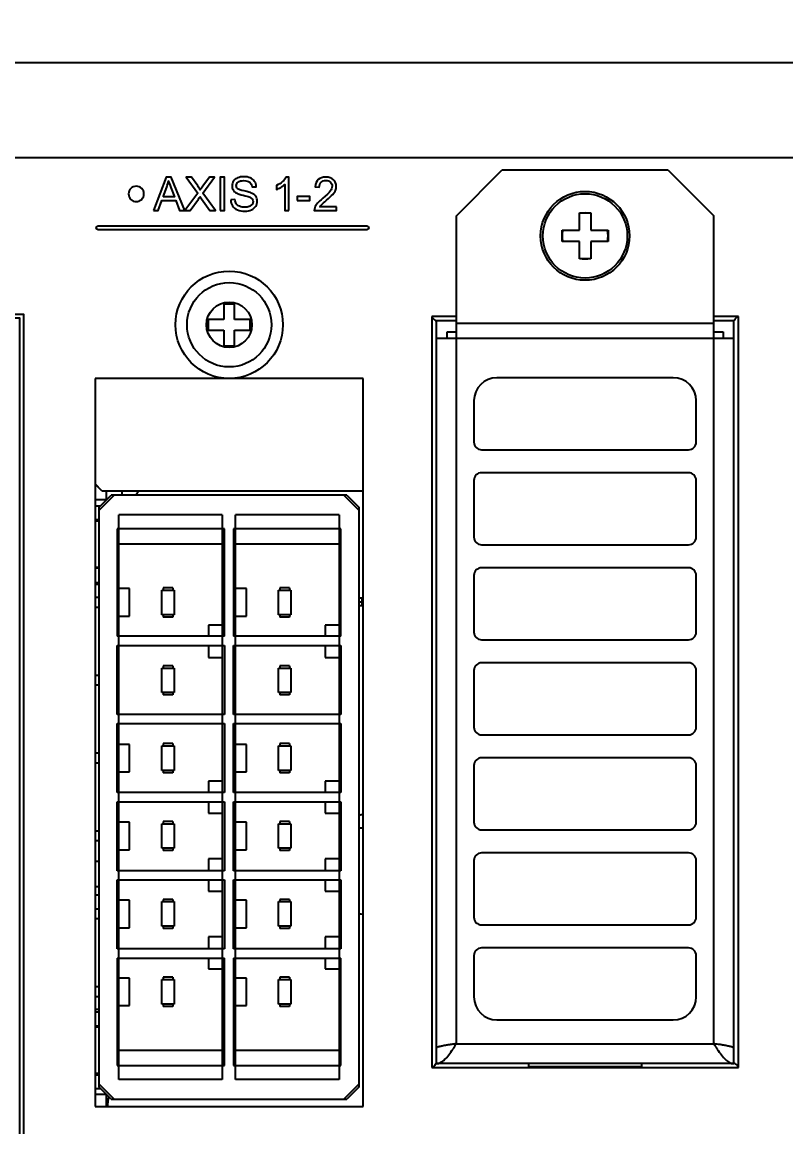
# Model space of a CAD drawing. Header units: millimetres. Extents: x 4086 to 8318, y 123 to 1549.
# Drawn here: x 6997.6 to 7047.5, y 1042.4 to 1114.5 of the extents above; entities that cross this region are included whole.
import ezdxf

# ---------------------------------------------------------------- set-up
doc = ezdxf.new("R2010")
doc.units = ezdxf.units.MM
for name, color, linetype in [('20_ALL_FEATURES', 7, 'Continuous'), ('layer 3', 7, 'Continuous'), ('尺寸', 3, 'Continuous')]:
    doc.layers.add(name, color=color, linetype=linetype)
doc.styles.get("Standard").update_dxf_attribs({"font": ''})
doc.styles.get('Standard').set_extended_font_data('SimSun')
doc.dimstyles.get("Standard").update_dxf_attribs({"dimscale": 6, "dimtxt": 5, "dimasz": 3, "dimexe": 0.18, "dimexo": 0.0625, "dimgap": 0.8, "dimtad": 1, "dimtoh": 1, "dimdec": 1, "dimzin": 0, "dimdsep": 46, "dimtxsty": 'Standard', "dimcen": 0.09, "dimclrd": 256, "dimclre": 256, "dimclrt": 256, "dimadec": 0, "dimazin": 2, "dimtfac": 1, "dimtdec": 1, "dimtofl": 0, "dimtmove": 0, "dimatfit": 3, "dimfxl": 0, "dimtolj": 1, "dimtzin": 0, "dimarcsym": 0})

# ---------------------------------------------------------------- blocks, each defined once
blk = doc.blocks.new('*D84')
at = {"layer": 'Defpoints', "color": 0}
for p in [(7263.366, 1197.953), (6933.366, 1111.814), (7263.366, 1111.314)]:
    blk.add_point(p, dxfattribs=at)
at = {"layer": '尺寸', "lineweight": -2}
for p, q in [((6933.366, 1112.189), (6933.366, 1199.033)), ((7263.366, 1111.689), (7263.366, 1199.033)), ((6951.366, 1197.953), (7245.366, 1197.953))]:
    blk.add_line(p, q, dxfattribs=at)
at = {"layer": '尺寸'}
for points in [[(6951.366, 1200.953), (6951.366, 1194.953), (6933.366, 1197.953)], [(7245.366, 1194.953), (7245.366, 1200.953), (7263.366, 1197.953)]]:
    blk.add_solid(points, dxfattribs=at)
at = {"layer": '尺寸', "insert": (7098.366, 1217.753), "char_height": 30, "attachment_point": 5}
blk.add_mtext('\\A1;330.0', dxfattribs=at)

msp = doc.modelspace()

# ---------------------------------------------------------------- linework, layer by layer
at = {"layer": '20_ALL_FEATURES', "color": 7, "linetype": 'Continuous'}
for p, q in [((6934.866, 1111.814), (7261.866, 1111.814)), ((7261.916, 1105.614), (6934.816, 1105.614)), ((7025.966, 1101.814), (7028.966, 1104.814)), ((7028.966, 1104.814), (7039.766, 1104.814)), ((7039.766, 1104.814), (7042.766, 1101.814)), ((7033.991, 1100.889), (7033.991, 1102.014)), ((7033.991, 1102.014), (7034.741, 1102.014)), ((7034.741, 1102.014), (7034.741, 1100.889)), ((7025.966, 1047.814), (7025.966, 1101.814)), ((7042.766, 1047.814), (7042.766, 1101.814)), ((7032.866, 1100.139), (7032.866, 1100.889)), ((7032.866, 1100.889), (7033.991, 1100.889)), ((7034.741, 1100.889), (7035.866, 1100.889)), ((7035.866, 1100.889), (7035.866, 1100.139)), ((7033.991, 1100.139), (7032.866, 1100.139)), ((7033.991, 1099.014), (7033.991, 1100.139)), ((7034.741, 1100.139), (7034.741, 1099.014)), ((7035.866, 1100.139), (7034.741, 1100.139)), ((7034.741, 1099.014), (7033.991, 1099.014)), ((7010.802, 1096.089), (7010.802, 1095.058)), ((7010.802, 1096.089), (7011.49, 1096.089)), ((7011.49, 1095.058), (7011.49, 1096.089)), ((7009.771, 1095.058), (7009.771, 1094.37)), ((7010.802, 1095.058), (7009.771, 1095.058)), ((7012.521, 1095.058), (7011.49, 1095.058)), ((7012.521, 1094.37), (7012.521, 1095.058)), ((7024.366, 1095.264), (7024.366, 1046.264)), ((7025.966, 1095.264), (7024.366, 1095.264)), ((7024.666, 1046.514), (7024.666, 1094.964)), ((7025.966, 1094.964), (7024.666, 1094.964)), ((7025.966, 1094.814), (7042.766, 1094.814)), ((7044.366, 1095.264), (7042.766, 1095.264)), ((7044.066, 1094.964), (7042.766, 1094.964)), ((7044.066, 1046.514), (7044.066, 1094.964)), ((7044.366, 1046.264), (7044.366, 1095.264)), ((7009.771, 1094.37), (7010.802, 1094.37)), ((7010.802, 1094.37), (7010.802, 1093.339)), ((7011.49, 1093.339), (7011.49, 1094.37)), ((7011.49, 1094.37), (7012.521, 1094.37)), ((7025.366, 1093.814), (7025.366, 1094.264)), ((7025.366, 1094.264), (7025.966, 1094.264)), ((7042.766, 1094.264), (7043.366, 1094.264)), ((7043.366, 1094.264), (7043.366, 1093.814)), ((7044.066, 1093.814), (7024.666, 1093.814)), ((7010.802, 1093.339), (7011.49, 1093.339)), ((7002.396, 1091.214), (7002.396, 1043.714)), ((7019.896, 1091.214), (7002.396, 1091.214)), ((7019.896, 1043.714), (7019.896, 1091.214)), ((7040.116, 1091.264), (7028.616, 1091.264)), ((7027.116, 1089.764), (7027.116, 1087.064)), ((7041.616, 1087.064), (7041.616, 1089.764)), ((7027.616, 1086.564), (7041.116, 1086.564)), ((7041.116, 1085.064), (7027.616, 1085.064)), ((7002.866, 1083.864), (7002.396, 1084.334)), ((7002.848, 1083.865), (7002.396, 1084.317)), ((7027.116, 1084.564), (7027.116, 1080.864)), ((7041.616, 1080.864), (7041.616, 1084.564)), ((7003.148, 1083.301), (7002.396, 1083.301)), ((7002.648, 1082.801), (7003.448, 1083.601)), ((7002.648, 1082.601), (7003.648, 1083.601)), ((7019.896, 1083.865), (7002.848, 1083.865)), ((7019.896, 1083.864), (7002.866, 1083.864)), ((7003.148, 1083.301), (7003.148, 1083.865)), ((7018.818, 1083.601), (7003.448, 1083.601)), ((7004.148, 1083.865), (7004.148, 1083.601)), ((7018.618, 1083.601), (7019.618, 1082.601)), ((7018.818, 1083.601), (7019.618, 1082.801)), ((7002.396, 1082.901), (7002.748, 1082.901)), ((7002.648, 1082.801), (7002.648, 1045.001)), ((7019.618, 1045.001), (7019.618, 1082.801)), ((7002.396, 1082.022), (7002.648, 1082.022)), ((7002.648, 1081.986), (7002.396, 1081.986)), ((7002.648, 1081.911), (7002.396, 1081.911)), ((7003.948, 1045.486), (7003.948, 1082.316)), ((7010.698, 1082.316), (7003.948, 1082.316)), ((7010.698, 1082.316), (7010.698, 1045.486)), ((7011.568, 1045.486), (7011.568, 1082.316)), ((7018.318, 1082.316), (7011.568, 1082.316)), ((7018.318, 1082.316), (7018.318, 1045.486)), ((7003.833, 1081.401), (7003.833, 1074.401)), ((7010.833, 1081.401), (7003.833, 1081.401)), ((7010.833, 1074.401), (7010.833, 1081.401)), ((7011.433, 1081.401), (7011.433, 1074.401)), ((7018.433, 1081.401), (7011.433, 1081.401)), ((7018.433, 1074.401), (7018.433, 1081.401)), ((7010.698, 1080.401), (7003.948, 1080.401)), ((7018.318, 1080.401), (7011.568, 1080.401)), ((7027.616, 1080.364), (7041.116, 1080.364)), ((7002.396, 1078.911), (7002.648, 1078.911)), ((7002.396, 1078.896), (7002.648, 1078.896)), ((7002.648, 1078.836), (7002.396, 1078.836)), ((7027.116, 1078.364), (7027.116, 1074.664)), ((7041.116, 1078.864), (7027.616, 1078.864)), ((7041.616, 1074.664), (7041.616, 1078.364)), ((7002.396, 1077.901), (7002.648, 1077.901)), ((7002.648, 1077.761), (7002.396, 1077.761)), ((7004.648, 1077.501), (7003.948, 1077.501)), ((7004.648, 1075.701), (7004.648, 1077.501)), ((7006.828, 1077.551), (7006.828, 1077.401)), ((7007.468, 1077.551), (7006.828, 1077.551)), ((7007.468, 1077.551), (7007.468, 1077.401)), ((7012.268, 1077.501), (7011.568, 1077.501)), ((7012.268, 1075.701), (7012.268, 1077.501)), ((7014.448, 1077.551), (7014.448, 1077.401)), ((7015.088, 1077.551), (7014.448, 1077.551)), ((7015.088, 1077.551), (7015.088, 1077.401)), ((7002.648, 1076.921), (7002.396, 1076.921)), ((7006.748, 1075.801), (7006.748, 1077.401)), ((7006.748, 1077.401), (7007.548, 1077.401)), ((7007.548, 1077.401), (7007.548, 1075.801)), ((7014.368, 1075.801), (7014.368, 1077.401)), ((7014.368, 1077.401), (7015.168, 1077.401)), ((7015.168, 1077.401), (7015.168, 1075.801)), ((7019.618, 1076.901), (7019.818, 1076.901)), ((7019.818, 1076.401), (7019.818, 1076.901)), ((7002.648, 1076.281), (7002.396, 1076.281)), ((7019.618, 1076.651), (7019.818, 1076.651)), ((7019.618, 1076.401), (7019.818, 1076.401)), ((7003.948, 1075.701), (7004.648, 1075.701)), ((7007.548, 1075.801), (7006.748, 1075.801)), ((7006.828, 1075.801), (7006.828, 1075.651)), ((7007.468, 1075.651), (7006.828, 1075.651)), ((7007.468, 1075.801), (7007.468, 1075.651)), ((7011.568, 1075.701), (7012.268, 1075.701)), ((7015.168, 1075.801), (7014.368, 1075.801)), ((7014.448, 1075.801), (7014.448, 1075.651)), ((7015.088, 1075.651), (7014.448, 1075.651)), ((7015.088, 1075.801), (7015.088, 1075.651)), ((7009.798, 1075.111), (7009.798, 1074.401)), ((7010.698, 1075.111), (7009.798, 1075.111)), ((7017.418, 1075.111), (7017.418, 1074.401)), ((7018.318, 1075.111), (7017.418, 1075.111)), ((7010.833, 1074.401), (7003.833, 1074.401)), ((7018.433, 1074.401), (7011.433, 1074.401)), ((7027.616, 1074.164), (7041.116, 1074.164)), ((7003.833, 1069.301), (7003.833, 1073.801)), ((7003.833, 1073.801), (7010.833, 1073.801)), ((7003.948, 1073.791), (7009.798, 1073.791)), ((7009.798, 1073.801), (7009.798, 1073.011)), ((7010.833, 1073.801), (7010.833, 1069.301)), ((7011.433, 1069.301), (7011.433, 1073.801)), ((7011.433, 1073.801), (7018.433, 1073.801)), ((7011.568, 1073.791), (7017.418, 1073.791)), ((7017.418, 1073.801), (7017.418, 1073.011)), ((7018.433, 1073.801), (7018.433, 1069.301)), ((7006.828, 1072.471), (7006.828, 1072.321)), ((7007.468, 1072.471), (7006.828, 1072.471)), ((7007.468, 1072.471), (7007.468, 1072.321)), ((7009.798, 1073.011), (7010.698, 1073.011)), ((7014.448, 1072.471), (7014.448, 1072.321)), ((7015.088, 1072.471), (7014.448, 1072.471)), ((7015.088, 1072.471), (7015.088, 1072.321)), ((7017.418, 1073.011), (7018.318, 1073.011)), ((7041.116, 1072.664), (7027.616, 1072.664)), ((7002.648, 1071.841), (7002.396, 1071.841)), ((7006.748, 1070.721), (7006.748, 1072.321)), ((7006.748, 1072.321), (7007.548, 1072.321)), ((7007.548, 1072.321), (7007.548, 1070.721)), ((7014.368, 1070.721), (7014.368, 1072.321)), ((7014.368, 1072.321), (7015.168, 1072.321)), ((7015.168, 1072.321), (7015.168, 1070.721)), ((7027.116, 1072.164), (7027.116, 1068.464)), ((7041.616, 1068.464), (7041.616, 1072.164)), ((7002.648, 1071.201), (7002.396, 1071.201)), ((7007.548, 1070.721), (7006.748, 1070.721)), ((7006.828, 1070.721), (7006.828, 1070.571)), ((7007.468, 1070.571), (7006.828, 1070.571)), ((7007.468, 1070.721), (7007.468, 1070.571)), ((7015.168, 1070.721), (7014.368, 1070.721)), ((7014.448, 1070.721), (7014.448, 1070.571)), ((7015.088, 1070.571), (7014.448, 1070.571)), ((7015.088, 1070.721), (7015.088, 1070.571)), ((7010.833, 1069.301), (7003.833, 1069.301)), ((7018.433, 1069.301), (7011.433, 1069.301)), ((7003.833, 1064.201), (7003.833, 1068.701)), ((7003.833, 1068.701), (7010.833, 1068.701)), ((7010.833, 1068.701), (7010.833, 1064.201)), ((7011.433, 1064.201), (7011.433, 1068.701)), ((7011.433, 1068.701), (7018.433, 1068.701)), ((7018.433, 1068.701), (7018.433, 1064.201)), ((7027.616, 1067.964), (7041.116, 1067.964)), ((7002.648, 1066.761), (7002.396, 1066.761)), ((7004.648, 1067.341), (7003.948, 1067.341)), ((7004.648, 1065.541), (7004.648, 1067.341)), ((7006.748, 1065.641), (7006.748, 1067.241)), ((7006.748, 1067.241), (7007.548, 1067.241)), ((7006.828, 1067.391), (7006.828, 1067.241)), ((7007.468, 1067.391), (7006.828, 1067.391)), ((7007.468, 1067.391), (7007.468, 1067.241)), ((7007.548, 1067.241), (7007.548, 1065.641)), ((7012.268, 1067.341), (7011.568, 1067.341)), ((7012.268, 1065.541), (7012.268, 1067.341)), ((7014.368, 1065.641), (7014.368, 1067.241)), ((7014.368, 1067.241), (7015.168, 1067.241)), ((7014.448, 1067.391), (7014.448, 1067.241)), ((7015.088, 1067.391), (7014.448, 1067.391)), ((7015.088, 1067.391), (7015.088, 1067.241)), ((7015.168, 1067.241), (7015.168, 1065.641)), ((7002.648, 1066.121), (7002.396, 1066.121)), ((7027.116, 1065.964), (7027.116, 1062.264)), ((7041.116, 1066.464), (7027.616, 1066.464)), ((7041.616, 1062.264), (7041.616, 1065.964)), ((7003.948, 1065.541), (7004.648, 1065.541)), ((7007.548, 1065.641), (7006.748, 1065.641)), ((7006.828, 1065.641), (7006.828, 1065.491)), ((7007.468, 1065.491), (7006.828, 1065.491)), ((7007.468, 1065.641), (7007.468, 1065.491)), ((7011.568, 1065.541), (7012.268, 1065.541)), ((7015.168, 1065.641), (7014.368, 1065.641)), ((7014.448, 1065.641), (7014.448, 1065.491)), ((7015.088, 1065.491), (7014.448, 1065.491)), ((7015.088, 1065.641), (7015.088, 1065.491)), ((7009.798, 1064.951), (7009.798, 1064.201)), ((7010.698, 1064.951), (7009.798, 1064.951)), ((7017.418, 1064.951), (7017.418, 1064.201)), ((7018.318, 1064.951), (7017.418, 1064.951)), ((7010.833, 1064.201), (7003.833, 1064.201)), ((7018.433, 1064.201), (7011.433, 1064.201)), ((7003.833, 1059.101), (7003.833, 1063.601)), ((7003.833, 1063.601), (7010.833, 1063.601)), ((7009.798, 1063.601), (7009.798, 1062.851)), ((7010.833, 1063.601), (7010.833, 1059.101)), ((7011.433, 1059.101), (7011.433, 1063.601)), ((7011.433, 1063.601), (7018.433, 1063.601)), ((7017.418, 1063.601), (7017.418, 1062.851)), ((7018.433, 1063.601), (7018.433, 1059.101)), ((7009.798, 1062.851), (7010.698, 1062.851)), ((7017.418, 1062.851), (7018.318, 1062.851)), ((7002.648, 1061.681), (7002.396, 1061.681)), ((7004.648, 1062.261), (7003.948, 1062.261)), ((7004.648, 1060.461), (7004.648, 1062.261)), ((7006.748, 1060.561), (7006.748, 1062.161)), ((7006.748, 1062.161), (7007.548, 1062.161)), ((7006.828, 1062.311), (7006.828, 1062.161)), ((7007.468, 1062.311), (7006.828, 1062.311)), ((7007.468, 1062.311), (7007.468, 1062.161)), ((7007.548, 1062.161), (7007.548, 1060.561)), ((7012.268, 1062.261), (7011.568, 1062.261)), ((7012.268, 1060.461), (7012.268, 1062.261)), ((7014.368, 1060.561), (7014.368, 1062.161)), ((7014.368, 1062.161), (7015.168, 1062.161)), ((7014.448, 1062.311), (7014.448, 1062.161)), ((7015.088, 1062.311), (7014.448, 1062.311)), ((7015.088, 1062.311), (7015.088, 1062.161)), ((7015.168, 1062.161), (7015.168, 1060.561)), ((7019.618, 1061.906), (7019.896, 1061.906)), ((7027.616, 1061.764), (7041.116, 1061.764)), ((7002.648, 1061.041), (7002.396, 1061.041)), ((7003.948, 1060.461), (7004.648, 1060.461)), ((7007.548, 1060.561), (7006.748, 1060.561)), ((7006.828, 1060.561), (7006.828, 1060.411)), ((7007.468, 1060.411), (7006.828, 1060.411)), ((7007.468, 1060.561), (7007.468, 1060.411)), ((7011.568, 1060.461), (7012.268, 1060.461)), ((7015.168, 1060.561), (7014.368, 1060.561)), ((7014.448, 1060.561), (7014.448, 1060.411)), ((7015.088, 1060.411), (7014.448, 1060.411)), ((7015.088, 1060.561), (7015.088, 1060.411)), ((7041.116, 1060.264), (7027.616, 1060.264)), ((7002.396, 1059.725), (7002.648, 1059.725)), ((7009.798, 1059.871), (7009.798, 1059.101)), ((7010.698, 1059.871), (7009.798, 1059.871)), ((7017.418, 1059.871), (7017.418, 1059.101)), ((7018.318, 1059.871), (7017.418, 1059.871)), ((7027.116, 1059.764), (7027.116, 1056.064)), ((7041.616, 1056.064), (7041.616, 1059.764)), ((7010.833, 1059.101), (7003.833, 1059.101)), ((7018.433, 1059.101), (7011.433, 1059.101)), ((7002.396, 1058.074), (7002.648, 1058.074)), ((7003.833, 1054.001), (7003.833, 1058.501)), ((7003.833, 1058.501), (7010.833, 1058.501)), ((7009.798, 1058.501), (7009.798, 1057.771)), ((7010.833, 1058.501), (7010.833, 1054.001)), ((7011.433, 1054.001), (7011.433, 1058.501)), ((7011.433, 1058.501), (7018.433, 1058.501)), ((7017.418, 1058.501), (7017.418, 1057.771)), ((7018.433, 1058.501), (7018.433, 1054.001)), ((7002.648, 1057.501), (7002.396, 1057.501)), ((7009.798, 1057.771), (7010.698, 1057.771)), ((7017.418, 1057.771), (7018.318, 1057.771)), ((7002.648, 1056.601), (7002.396, 1056.601)), ((7004.648, 1057.181), (7003.948, 1057.181)), ((7004.648, 1055.381), (7004.648, 1057.181)), ((7006.748, 1055.481), (7006.748, 1057.081)), ((7006.748, 1057.081), (7007.548, 1057.081)), ((7006.828, 1057.231), (7006.828, 1057.081)), ((7007.468, 1057.231), (7006.828, 1057.231)), ((7007.468, 1057.231), (7007.468, 1057.081)), ((7007.548, 1057.081), (7007.548, 1055.481)), ((7012.268, 1057.181), (7011.568, 1057.181)), ((7012.268, 1055.381), (7012.268, 1057.181)), ((7014.368, 1055.481), (7014.368, 1057.081)), ((7014.368, 1057.081), (7015.168, 1057.081)), ((7014.448, 1057.231), (7014.448, 1057.081)), ((7015.088, 1057.231), (7014.448, 1057.231)), ((7015.088, 1057.231), (7015.088, 1057.081)), ((7015.168, 1057.081), (7015.168, 1055.481)), ((7002.648, 1055.961), (7002.396, 1055.961)), ((7003.948, 1055.381), (7004.648, 1055.381)), ((7007.548, 1055.481), (7006.748, 1055.481)), ((7006.828, 1055.481), (7006.828, 1055.331)), ((7007.468, 1055.331), (7006.828, 1055.331)), ((7007.468, 1055.481), (7007.468, 1055.331)), ((7011.568, 1055.381), (7012.268, 1055.381)), ((7015.168, 1055.481), (7014.368, 1055.481)), ((7014.448, 1055.481), (7014.448, 1055.331)), ((7015.088, 1055.331), (7014.448, 1055.331)), ((7015.088, 1055.481), (7015.088, 1055.331)), ((7027.616, 1055.564), (7041.116, 1055.564)), ((7009.798, 1054.791), (7009.798, 1054.001)), ((7010.698, 1054.791), (7009.798, 1054.791)), ((7017.418, 1054.791), (7017.418, 1054.001)), ((7018.318, 1054.791), (7017.418, 1054.791)), ((7010.833, 1054.001), (7003.833, 1054.001)), ((7009.798, 1054.011), (7003.948, 1054.011)), ((7018.433, 1054.001), (7011.433, 1054.001)), ((7017.418, 1054.011), (7011.568, 1054.011)), ((7041.116, 1054.064), (7027.616, 1054.064)), ((7003.833, 1053.401), (7003.833, 1046.401)), ((7003.833, 1053.401), (7010.833, 1053.401)), ((7009.798, 1053.401), (7009.798, 1052.691)), ((7010.833, 1046.401), (7010.833, 1053.401)), ((7011.433, 1053.401), (7011.433, 1046.401)), ((7011.433, 1053.401), (7018.433, 1053.401)), ((7017.418, 1053.401), (7017.418, 1052.691)), ((7018.433, 1046.401), (7018.433, 1053.401)), ((7027.116, 1053.564), (7027.116, 1050.864)), ((7041.616, 1050.864), (7041.616, 1053.564)), ((7009.798, 1052.691), (7010.698, 1052.691)), ((7017.418, 1052.691), (7018.318, 1052.691)), ((7004.648, 1052.101), (7003.948, 1052.101)), ((7004.648, 1050.301), (7004.648, 1052.101)), ((7006.748, 1050.401), (7006.748, 1052.001)), ((7006.748, 1052.001), (7007.548, 1052.001)), ((7006.828, 1052.151), (7006.828, 1052.001)), ((7007.468, 1052.151), (7006.828, 1052.151)), ((7007.468, 1052.151), (7007.468, 1052.001)), ((7007.548, 1052.001), (7007.548, 1050.401)), ((7012.268, 1052.101), (7011.568, 1052.101)), ((7012.268, 1050.301), (7012.268, 1052.101)), ((7014.368, 1050.401), (7014.368, 1052.001)), ((7014.368, 1052.001), (7015.168, 1052.001)), ((7014.448, 1052.151), (7014.448, 1052.001)), ((7015.088, 1052.151), (7014.448, 1052.151)), ((7015.088, 1052.151), (7015.088, 1052.001)), ((7015.168, 1052.001), (7015.168, 1050.401)), ((7002.648, 1051.521), (7002.396, 1051.521)), ((7002.648, 1050.881), (7002.396, 1050.881)), ((7003.948, 1050.301), (7004.648, 1050.301)), ((7007.548, 1050.401), (7006.748, 1050.401)), ((7006.828, 1050.401), (7006.828, 1050.251)), ((7007.468, 1050.251), (7006.828, 1050.251)), ((7007.468, 1050.401), (7007.468, 1050.251)), ((7011.568, 1050.301), (7012.268, 1050.301)), ((7015.168, 1050.401), (7014.368, 1050.401)), ((7014.448, 1050.401), (7014.448, 1050.251)), ((7015.088, 1050.251), (7014.448, 1050.251)), ((7015.088, 1050.401), (7015.088, 1050.251)), ((7002.648, 1050.041), (7002.396, 1050.041)), ((7002.396, 1049.901), (7002.648, 1049.901)), ((7002.648, 1048.966), (7002.396, 1048.966)), ((7002.396, 1048.905), (7002.648, 1048.905)), ((7002.648, 1048.891), (7002.396, 1048.891)), ((7028.616, 1049.364), (7040.116, 1049.364)), ((7003.948, 1047.401), (7010.698, 1047.401)), ((7011.568, 1047.401), (7018.318, 1047.401)), ((7025.74, 1047.462), (7025.749, 1047.477)), ((7025.966, 1047.814), (7042.766, 1047.814)), ((7042.983, 1047.477), (7042.993, 1047.462)), ((7024.666, 1046.564), (7024.648, 1046.521)), ((7044.066, 1046.514), (7024.666, 1046.514)), ((7030.666, 1046.514), (7030.666, 1046.314)), ((7038.066, 1046.314), (7038.066, 1046.514)), ((7044.066, 1046.564), (7044.084, 1046.556)), ((7044.089, 1046.549), (7044.066, 1046.564)), ((7002.396, 1045.891), (7002.648, 1045.891)), ((7002.648, 1045.816), (7002.396, 1045.816)), ((7002.396, 1045.779), (7002.648, 1045.779)), ((7003.833, 1046.401), (7010.833, 1046.401)), ((7011.433, 1046.401), (7018.433, 1046.401)), ((7024.366, 1046.264), (7044.366, 1046.264)), ((7038.066, 1046.314), (7030.666, 1046.314)), ((7003.648, 1044.201), (7002.648, 1045.201)), ((7010.698, 1045.486), (7003.948, 1045.486)), ((7018.318, 1045.486), (7011.568, 1045.486)), ((7019.618, 1045.201), (7018.618, 1044.201)), ((7002.396, 1044.901), (7002.748, 1044.901)), ((7003.148, 1044.501), (7002.396, 1044.501)), ((7003.448, 1044.201), (7002.648, 1045.001)), ((7003.148, 1043.714), (7003.148, 1044.501)), ((7019.618, 1045.001), (7018.818, 1044.201)), ((7002.396, 1043.714), (7019.896, 1043.714)), ((7003.448, 1044.201), (7018.818, 1044.201))]:
    msp.add_line(p, q, dxfattribs=at)
for centre, radius in [((7034.366, 1100.514), 2.9), ((7034.366, 1100.514), 2.75), ((7011.146, 1094.714), 3.5), ((7011.146, 1094.714), 2.75), ((7011.146, 1094.714), 1.484)]:
    msp.add_circle(centre, radius, dxfattribs=at)
for centre, radius, start, end in [((7034.366, 1100.514), 1.5, 75.8242, 104.19011), ((7034.366, 1100.514), 1.5, 165.66059, 194.34841), ((7034.366, 1100.514), 1.5, 345.66059, 14.34841), ((7034.366, 1100.514), 1.5, 255.8242, 284.19011), ((7028.616, 1089.764), 1.5, 90, 180), ((7040.116, 1089.764), 1.5, 0, 90), ((7027.616, 1087.064), 0.5, 180, 270), ((7041.116, 1087.064), 0.5, 270, 0), ((7027.616, 1084.564), 0.5, 90, 180), ((7041.116, 1084.564), 0.5, 0, 90), ((7017.148, 1076.511), 14, 148.23075, 149.49837), ((7027.616, 1080.864), 0.5, 180, 270), ((7041.116, 1080.864), 0.5, 270, 0), ((7027.616, 1078.364), 0.5, 90, 180), ((7041.116, 1078.364), 0.5, 0, 90), ((7027.616, 1074.664), 0.5, 180, 270), ((7041.116, 1074.664), 0.5, 270, 0), ((7027.616, 1072.164), 0.5, 90, 180), ((7041.116, 1072.164), 0.5, 0, 90), ((7027.616, 1068.464), 0.5, 180, 270), ((7041.116, 1068.464), 0.5, 270, 0), ((7027.616, 1065.964), 0.5, 90, 180), ((7041.116, 1065.964), 0.5, 0, 90), ((7017.148, 1076.511), 14, 280.1815, 281.34521), ((7027.616, 1062.264), 0.5, 180, 270), ((7041.116, 1062.264), 0.5, 270, 0), ((7027.616, 1059.764), 0.5, 90, 180), ((7041.116, 1059.764), 0.5, 0, 90), ((7017.148, 1042.501), 14, 78.65491, 79.81842), ((7027.616, 1056.064), 0.5, 180, 270), ((7041.116, 1056.064), 0.5, 270, 0), ((7027.616, 1053.564), 0.5, 90, 180), ((7041.116, 1053.564), 0.5, 0, 90), ((7028.616, 1050.864), 1.5, 180, 270), ((7040.116, 1050.864), 1.5, 270, 0), ((7027.481, 1034.95), 12.946, 99.38487, 99.62507), ((7035.37, 983.348), 65.148, 98.29929, 98.56689), ((7014.943, 1054.599), 12.942, 326.61367, 326.80197), ((7033.362, 983.348), 65.148, 81.43311, 81.70071), ((7053.789, 1054.599), 12.942, 213.19803, 213.38633), ((7041.252, 1034.95), 12.946, 80.37494, 80.61513), ((7013.692, 1053.542), 13.005, 327.36258, 327.54915), ((7017.148, 1042.501), 14, 172.40936, 175.02394)]:
    msp.add_arc(centre, radius, start, end, dxfattribs=at)
for points, knots in [([(7024.366, 1095.264), (7024.366, 1095.206), (7024.44, 1095.118), (7024.554, 1095.036), (7024.628, 1094.988), (7024.666, 1094.964)], [0, 0, 0, 0, 0.400699, 0.683915, 1, 1, 1, 1]), ([(7044.366, 1095.264), (7044.308, 1095.264), (7044.22, 1095.19), (7044.138, 1095.076), (7044.091, 1095.002), (7044.066, 1094.964)], [0, 0, 0, 0, 0.400699, 0.683915, 1, 1, 1, 1]), ([(7025.316, 1047.714), (7025.226, 1047.699), (7025.066, 1047.669), (7024.883, 1047.628), (7024.77, 1047.592), (7024.71, 1047.566), (7024.666, 1047.536), (7024.666, 1047.514)], [0, 0, 0, 0, 0.395404, 0.70232, 0.816735, 0.903548, 1, 1, 1, 1]), ([(7024.666, 1046.514), (7024.758, 1046.514), (7024.962, 1046.573), (7025.229, 1046.787), (7025.489, 1047.094), (7025.654, 1047.333), (7025.74, 1047.462)], [0, 0, 0, 0, 0.186972, 0.41151, 0.685521, 1, 1, 1, 1]), ([(7025.665, 1047.769), (7025.64, 1047.765), (7025.541, 1047.75), (7025.443, 1047.735), (7025.37, 1047.723)], [0, 0, 0, 0, 0.257949, 1, 1, 1, 1]), ([(7042.993, 1047.462), (7043.078, 1047.333), (7043.243, 1047.094), (7043.503, 1046.787), (7043.77, 1046.573), (7043.974, 1046.514), (7044.066, 1046.514)], [0, 0, 0, 0, 0.314479, 0.58849, 0.813028, 1, 1, 1, 1]), ([(7043.363, 1047.723), (7043.339, 1047.727), (7043.24, 1047.743), (7043.142, 1047.758), (7043.067, 1047.769)], [0, 0, 0, 0, 0.241208, 1, 1, 1, 1]), ([(7044.066, 1047.514), (7044.066, 1047.536), (7044.022, 1047.566), (7043.963, 1047.592), (7043.849, 1047.628), (7043.666, 1047.669), (7043.506, 1047.699), (7043.416, 1047.714)], [0, 0, 0, 0, 0.096452, 0.183265, 0.29768, 0.604596, 1, 1, 1, 1]), ([(7024.366, 1046.264), (7024.419, 1046.264), (7024.5, 1046.326), (7024.578, 1046.427), (7024.621, 1046.493), (7024.643, 1046.528)], [0, 0, 0, 0, 0.402421, 0.682417, 1, 1, 1, 1]), ([(7044.366, 1046.264), (7044.366, 1046.318), (7044.3, 1046.402), (7044.194, 1046.481), (7044.126, 1046.526), (7044.089, 1046.549)], [0, 0, 0, 0, 0.401635, 0.682748, 1, 1, 1, 1])]:
    msp.add_open_spline(points, degree=3, knots=knots, dxfattribs=at)
for points in [[(7025.773, 1047.513), (7025.838, 1047.613), (7025.902, 1047.713), (7025.966, 1047.814)], [(7042.766, 1047.814), (7042.83, 1047.713), (7042.894, 1047.613), (7042.959, 1047.513)]]:
    msp.add_open_spline(points, degree=3, dxfattribs=at)
at = {"layer": 'layer 3'}
for points, knots in [([(7006.203, 1102.161), (7006.203, 1102.161), (7007.038, 1104.338), (7007.038, 1104.338), (7007.038, 1104.338), (7007.038, 1104.338), (7007.355, 1104.338), (7007.355, 1104.338), (7007.355, 1104.338), (7007.355, 1104.338), (7008.241, 1102.161), (7008.241, 1102.161), (7008.241, 1102.161), (7008.241, 1102.161), (7007.913, 1102.161), (7007.913, 1102.161), (7007.913, 1102.161), (7007.913, 1102.161), (7007.661, 1102.821), (7007.661, 1102.821), (7007.661, 1102.821), (7007.661, 1102.821), (7006.744, 1102.821), (7006.744, 1102.821), (7006.744, 1102.821), (7006.744, 1102.821), (7006.508, 1102.161), (7006.508, 1102.161), (7006.508, 1102.161), (7006.508, 1102.161), (7006.203, 1102.161), (7006.203, 1102.161)], [0, 0, 0, 0, 0.111111, 0.111111, 0.111111, 0.111111, 0.222222, 0.222222, 0.222222, 0.222222, 0.333333, 0.333333, 0.333333, 0.333333, 0.444444, 0.444444, 0.444444, 0.444444, 0.555556, 0.555556, 0.555556, 0.555556, 0.666667, 0.666667, 0.666667, 0.666667, 0.777778, 0.777778, 0.777778, 0.777778, 1, 1, 1, 1]), ([(7008.249, 1102.161), (7008.249, 1102.161), (7009.09, 1103.291), (7009.09, 1103.291), (7009.09, 1103.291), (7009.09, 1103.291), (7008.349, 1104.338), (7008.349, 1104.338), (7008.349, 1104.338), (7008.349, 1104.338), (7008.692, 1104.338), (7008.692, 1104.338), (7008.692, 1104.338), (7008.692, 1104.338), (7009.089, 1103.781), (7009.089, 1103.781), (7009.089, 1103.781), (7009.171, 1103.666), (7009.229, 1103.578), (7009.262, 1103.516), (7009.262, 1103.516), (7009.311, 1103.592), (7009.368, 1103.673), (7009.435, 1103.759), (7009.435, 1103.759), (7009.435, 1103.759), (7009.87, 1104.338), (7009.87, 1104.338), (7009.87, 1104.338), (7009.87, 1104.338), (7010.185, 1104.338), (7010.185, 1104.338), (7010.185, 1104.338), (7010.185, 1104.338), (7009.429, 1103.303), (7009.429, 1103.303), (7009.429, 1103.303), (7009.429, 1103.303), (7010.243, 1102.161), (7010.243, 1102.161), (7010.243, 1102.161), (7010.243, 1102.161), (7009.889, 1102.161), (7009.889, 1102.161), (7009.889, 1102.161), (7009.889, 1102.161), (7009.34, 1102.938), (7009.34, 1102.938), (7009.34, 1102.938), (7009.309, 1102.982), (7009.279, 1103.026), (7009.251, 1103.069), (7009.251, 1103.069), (7009.202, 1102.996), (7009.168, 1102.945), (7009.146, 1102.916), (7009.146, 1102.916), (7009.146, 1102.916), (7008.595, 1102.161), (7008.595, 1102.161), (7008.595, 1102.161), (7008.595, 1102.161), (7008.249, 1102.161), (7008.249, 1102.161)], [0, 0, 0, 0, 0.058824, 0.058824, 0.058824, 0.058824, 0.117647, 0.117647, 0.117647, 0.117647, 0.176471, 0.176471, 0.176471, 0.176471, 0.235294, 0.235294, 0.235294, 0.235294, 0.294118, 0.294118, 0.294118, 0.294118, 0.352941, 0.352941, 0.352941, 0.352941, 0.411765, 0.411765, 0.411765, 0.411765, 0.470588, 0.470588, 0.470588, 0.470588, 0.529412, 0.529412, 0.529412, 0.529412, 0.588235, 0.588235, 0.588235, 0.588235, 0.647059, 0.647059, 0.647059, 0.647059, 0.705882, 0.705882, 0.705882, 0.705882, 0.764706, 0.764706, 0.764706, 0.764706, 0.823529, 0.823529, 0.823529, 0.823529, 0.882353, 0.882353, 0.882353, 0.882353, 1, 1, 1, 1]), ([(7010.546, 1102.161), (7010.546, 1102.161), (7010.546, 1104.338), (7010.546, 1104.338), (7010.546, 1104.338), (7010.546, 1104.338), (7010.835, 1104.338), (7010.835, 1104.338), (7010.835, 1104.338), (7010.835, 1104.338), (7010.835, 1102.161), (7010.835, 1102.161), (7010.835, 1102.161), (7010.835, 1102.161), (7010.546, 1102.161), (7010.546, 1102.161)], [0, 0, 0, 0, 0.2, 0.2, 0.2, 0.2, 0.4, 0.4, 0.4, 0.4, 0.6, 0.6, 0.6, 0.6, 1, 1, 1, 1]), ([(7011.248, 1102.86), (7011.248, 1102.86), (7011.519, 1102.885), (7011.519, 1102.885), (7011.519, 1102.885), (7011.531, 1102.775), (7011.561, 1102.686), (7011.608, 1102.615), (7011.608, 1102.615), (7011.655, 1102.545), (7011.728, 1102.489), (7011.827, 1102.445), (7011.827, 1102.445), (7011.926, 1102.402), (7012.038, 1102.38), (7012.161, 1102.38), (7012.161, 1102.38), (7012.271, 1102.38), (7012.368, 1102.396), (7012.452, 1102.429), (7012.452, 1102.429), (7012.536, 1102.462), (7012.599, 1102.507), (7012.64, 1102.565), (7012.64, 1102.565), (7012.681, 1102.622), (7012.701, 1102.684), (7012.701, 1102.751), (7012.701, 1102.751), (7012.701, 1102.819), (7012.682, 1102.878), (7012.642, 1102.929), (7012.642, 1102.929), (7012.603, 1102.98), (7012.537, 1103.023), (7012.446, 1103.058), (7012.446, 1103.058), (7012.388, 1103.08), (7012.258, 1103.115), (7012.058, 1103.164), (7012.058, 1103.164), (7011.858, 1103.212), (7011.718, 1103.257), (7011.638, 1103.299), (7011.638, 1103.299), (7011.534, 1103.354), (7011.457, 1103.422), (7011.407, 1103.503), (7011.407, 1103.503), (7011.355, 1103.583), (7011.33, 1103.674), (7011.33, 1103.774), (7011.33, 1103.774), (7011.33, 1103.884), (7011.362, 1103.987), (7011.424, 1104.082), (7011.424, 1104.082), (7011.486, 1104.178), (7011.577, 1104.251), (7011.697, 1104.3), (7011.697, 1104.3), (7011.817, 1104.35), (7011.95, 1104.375), (7012.096, 1104.375), (7012.096, 1104.375), (7012.258, 1104.375), (7012.4, 1104.349), (7012.523, 1104.297), (7012.523, 1104.297), (7012.646, 1104.245), (7012.741, 1104.168), (7012.807, 1104.067), (7012.807, 1104.067), (7012.874, 1103.966), (7012.909, 1103.852), (7012.914, 1103.724), (7012.914, 1103.724), (7012.914, 1103.724), (7012.638, 1103.703), (7012.638, 1103.703), (7012.638, 1103.703), (7012.623, 1103.84), (7012.573, 1103.944), (7012.487, 1104.014), (7012.487, 1104.014), (7012.401, 1104.084), (7012.275, 1104.119), (7012.108, 1104.119), (7012.108, 1104.119), (7011.933, 1104.119), (7011.806, 1104.087), (7011.726, 1104.023), (7011.726, 1104.023), (7011.647, 1103.96), (7011.607, 1103.883), (7011.607, 1103.792), (7011.607, 1103.792), (7011.607, 1103.714), (7011.635, 1103.65), (7011.691, 1103.599), (7011.691, 1103.599), (7011.747, 1103.549), (7011.892, 1103.497), (7012.126, 1103.444), (7012.126, 1103.444), (7012.36, 1103.391), (7012.521, 1103.345), (7012.608, 1103.305), (7012.608, 1103.305), (7012.734, 1103.247), (7012.828, 1103.174), (7012.888, 1103.084), (7012.888, 1103.084), (7012.948, 1102.995), (7012.978, 1102.892), (7012.978, 1102.775), (7012.978, 1102.775), (7012.978, 1102.659), (7012.945, 1102.551), (7012.879, 1102.449), (7012.879, 1102.449), (7012.812, 1102.346), (7012.718, 1102.267), (7012.593, 1102.21), (7012.593, 1102.21), (7012.469, 1102.153), (7012.33, 1102.125), (7012.174, 1102.125), (7012.174, 1102.125), (7011.978, 1102.125), (7011.813, 1102.154), (7011.68, 1102.211), (7011.68, 1102.211), (7011.547, 1102.268), (7011.443, 1102.354), (7011.368, 1102.47), (7011.368, 1102.47), (7011.292, 1102.585), (7011.252, 1102.715), (7011.248, 1102.86)], [0, 0, 0, 0, 0.027778, 0.027778, 0.027778, 0.027778, 0.055556, 0.055556, 0.055556, 0.055556, 0.083333, 0.083333, 0.083333, 0.083333, 0.111111, 0.111111, 0.111111, 0.111111, 0.138889, 0.138889, 0.138889, 0.138889, 0.166667, 0.166667, 0.166667, 0.166667, 0.194444, 0.194444, 0.194444, 0.194444, 0.222222, 0.222222, 0.222222, 0.222222, 0.25, 0.25, 0.25, 0.25, 0.277778, 0.277778, 0.277778, 0.277778, 0.305556, 0.305556, 0.305556, 0.305556, 0.333333, 0.333333, 0.333333, 0.333333, 0.361111, 0.361111, 0.361111, 0.361111, 0.388889, 0.388889, 0.388889, 0.388889, 0.416667, 0.416667, 0.416667, 0.416667, 0.444444, 0.444444, 0.444444, 0.444444, 0.472222, 0.472222, 0.472222, 0.472222, 0.5, 0.5, 0.5, 0.5, 0.527778, 0.527778, 0.527778, 0.527778, 0.555556, 0.555556, 0.555556, 0.555556, 0.583333, 0.583333, 0.583333, 0.583333, 0.611111, 0.611111, 0.611111, 0.611111, 0.638889, 0.638889, 0.638889, 0.638889, 0.666667, 0.666667, 0.666667, 0.666667, 0.694444, 0.694444, 0.694444, 0.694444, 0.722222, 0.722222, 0.722222, 0.722222, 0.75, 0.75, 0.75, 0.75, 0.777778, 0.777778, 0.777778, 0.777778, 0.805556, 0.805556, 0.805556, 0.805556, 0.833333, 0.833333, 0.833333, 0.833333, 0.861111, 0.861111, 0.861111, 0.861111, 0.888889, 0.888889, 0.888889, 0.888889, 0.916667, 0.916667, 0.916667, 0.916667, 0.944444, 0.944444, 0.944444, 0.944444, 1, 1, 1, 1]), ([(7015.036, 1102.161), (7015.036, 1102.161), (7014.768, 1102.161), (7014.768, 1102.161), (7014.768, 1102.161), (7014.768, 1102.161), (7014.768, 1103.865), (7014.768, 1103.865), (7014.768, 1103.865), (7014.704, 1103.803), (7014.619, 1103.742), (7014.515, 1103.68), (7014.515, 1103.68), (7014.411, 1103.619), (7014.316, 1103.573), (7014.233, 1103.543), (7014.233, 1103.543), (7014.233, 1103.543), (7014.233, 1103.801), (7014.233, 1103.801), (7014.233, 1103.801), (7014.383, 1103.871), (7014.514, 1103.956), (7014.626, 1104.056), (7014.626, 1104.056), (7014.737, 1104.156), (7014.817, 1104.253), (7014.864, 1104.347), (7014.864, 1104.347), (7014.864, 1104.347), (7015.036, 1104.347), (7015.036, 1104.347), (7015.036, 1104.347), (7015.036, 1104.347), (7015.036, 1102.161), (7015.036, 1102.161)], [0, 0, 0, 0, 0.1, 0.1, 0.1, 0.1, 0.2, 0.2, 0.2, 0.2, 0.3, 0.3, 0.3, 0.3, 0.4, 0.4, 0.4, 0.4, 0.5, 0.5, 0.5, 0.5, 0.6, 0.6, 0.6, 0.6, 0.7, 0.7, 0.7, 0.7, 0.8, 0.8, 0.8, 0.8, 1, 1, 1, 1]), ([(7018.138, 1102.417), (7018.138, 1102.417), (7018.138, 1102.161), (7018.138, 1102.161), (7018.138, 1102.161), (7018.138, 1102.161), (7016.697, 1102.161), (7016.697, 1102.161), (7016.697, 1102.161), (7016.695, 1102.226), (7016.705, 1102.287), (7016.728, 1102.347), (7016.728, 1102.347), (7016.765, 1102.445), (7016.824, 1102.542), (7016.906, 1102.637), (7016.906, 1102.637), (7016.987, 1102.731), (7017.104, 1102.841), (7017.256, 1102.965), (7017.256, 1102.965), (7017.491, 1103.159), (7017.651, 1103.313), (7017.735, 1103.426), (7017.735, 1103.426), (7017.819, 1103.54), (7017.861, 1103.647), (7017.861, 1103.748), (7017.861, 1103.748), (7017.861, 1103.854), (7017.823, 1103.943), (7017.747, 1104.016), (7017.747, 1104.016), (7017.671, 1104.089), (7017.572, 1104.125), (7017.45, 1104.125), (7017.45, 1104.125), (7017.32, 1104.125), (7017.217, 1104.087), (7017.14, 1104.01), (7017.14, 1104.01), (7017.062, 1103.933), (7017.023, 1103.827), (7017.022, 1103.691), (7017.022, 1103.691), (7017.022, 1103.691), (7016.748, 1103.718), (7016.748, 1103.718), (7016.748, 1103.718), (7016.767, 1103.923), (7016.838, 1104.079), (7016.961, 1104.186), (7016.961, 1104.186), (7017.084, 1104.294), (7017.248, 1104.347), (7017.456, 1104.347), (7017.456, 1104.347), (7017.664, 1104.347), (7017.83, 1104.29), (7017.952, 1104.173), (7017.952, 1104.173), (7018.074, 1104.057), (7018.135, 1103.914), (7018.135, 1103.742), (7018.135, 1103.742), (7018.135, 1103.655), (7018.117, 1103.569), (7018.081, 1103.485), (7018.081, 1103.485), (7018.046, 1103.401), (7017.986, 1103.312), (7017.904, 1103.219), (7017.904, 1103.219), (7017.821, 1103.126), (7017.683, 1102.998), (7017.492, 1102.836), (7017.492, 1102.836), (7017.331, 1102.701), (7017.228, 1102.61), (7017.182, 1102.562), (7017.182, 1102.562), (7017.136, 1102.513), (7017.099, 1102.465), (7017.069, 1102.417), (7017.069, 1102.417), (7017.069, 1102.417), (7018.138, 1102.417), (7018.138, 1102.417)], [0, 0, 0, 0, 0.043478, 0.043478, 0.043478, 0.043478, 0.086957, 0.086957, 0.086957, 0.086957, 0.130435, 0.130435, 0.130435, 0.130435, 0.173913, 0.173913, 0.173913, 0.173913, 0.217391, 0.217391, 0.217391, 0.217391, 0.26087, 0.26087, 0.26087, 0.26087, 0.304348, 0.304348, 0.304348, 0.304348, 0.347826, 0.347826, 0.347826, 0.347826, 0.391304, 0.391304, 0.391304, 0.391304, 0.434783, 0.434783, 0.434783, 0.434783, 0.478261, 0.478261, 0.478261, 0.478261, 0.521739, 0.521739, 0.521739, 0.521739, 0.565217, 0.565217, 0.565217, 0.565217, 0.608696, 0.608696, 0.608696, 0.608696, 0.652174, 0.652174, 0.652174, 0.652174, 0.695652, 0.695652, 0.695652, 0.695652, 0.73913, 0.73913, 0.73913, 0.73913, 0.782609, 0.782609, 0.782609, 0.782609, 0.826087, 0.826087, 0.826087, 0.826087, 0.869565, 0.869565, 0.869565, 0.869565, 0.913043, 0.913043, 0.913043, 0.913043, 1, 1, 1, 1]), ([(7006.829, 1103.055), (7006.829, 1103.055), (7007.571, 1103.055), (7007.571, 1103.055), (7007.571, 1103.055), (7007.571, 1103.055), (7007.344, 1103.659), (7007.344, 1103.659), (7007.344, 1103.659), (7007.276, 1103.842), (7007.224, 1103.994), (7007.188, 1104.113), (7007.188, 1104.113), (7007.158, 1103.971), (7007.118, 1103.832), (7007.068, 1103.694), (7007.068, 1103.694), (7007.068, 1103.694), (7006.829, 1103.055), (7006.829, 1103.055)], [0, 0, 0, 0, 0.166667, 0.166667, 0.166667, 0.166667, 0.333333, 0.333333, 0.333333, 0.333333, 0.5, 0.5, 0.5, 0.5, 0.666667, 0.666667, 0.666667, 0.666667, 1, 1, 1, 1]), ([(7015.59, 1102.815), (7015.59, 1102.815), (7015.59, 1103.082), (7015.59, 1103.082), (7015.59, 1103.082), (7015.59, 1103.082), (7016.417, 1103.082), (7016.417, 1103.082), (7016.417, 1103.082), (7016.417, 1103.082), (7016.417, 1102.815), (7016.417, 1102.815), (7016.417, 1102.815), (7016.417, 1102.815), (7015.59, 1102.815), (7015.59, 1102.815)], [0, 0, 0, 0, 0.2, 0.2, 0.2, 0.2, 0.4, 0.4, 0.4, 0.4, 0.6, 0.6, 0.6, 0.6, 1, 1, 1, 1]), ([(7002.601, 1100.911), (7008.441, 1100.911), (7017.201, 1100.911), (7020.121, 1100.911), (7020.121, 1100.911), (7020.19, 1100.911), (7020.246, 1100.967), (7020.246, 1101.036), (7020.246, 1101.036), (7020.246, 1101.105), (7020.19, 1101.161), (7020.121, 1101.161), (7020.121, 1101.161), (7014.281, 1101.161), (7005.521, 1101.161), (7002.601, 1101.161), (7002.601, 1101.161), (7002.532, 1101.161), (7002.476, 1101.105), (7002.476, 1101.036), (7002.476, 1101.036), (7002.476, 1100.967), (7002.532, 1100.911), (7002.601, 1100.911)], [0, 0, 0, 0, 0.142857, 0.142857, 0.142857, 0.142857, 0.285714, 0.285714, 0.285714, 0.285714, 0.428571, 0.428571, 0.428571, 0.428571, 0.571429, 0.571429, 0.571429, 0.571429, 0.714286, 0.714286, 0.714286, 0.714286, 1, 1, 1, 1]), ([(6989.446, 989.186), (7004.064, 989.186), (6989.604, 989.186), (6997.731, 989.186), (6997.731, 989.186), (6997.731, 1035.084), (6997.731, 1086.777), (6997.731, 1095.406), (6997.731, 1095.406), (6997.731, 1095.406), (6989.446, 1095.406), (6989.446, 1095.406), (6989.446, 1095.406), (6989.377, 1095.406), (6989.321, 1095.35), (6989.321, 1095.281), (6989.321, 1095.281), (6989.321, 1095.212), (6989.377, 1095.156), (6989.446, 1095.156), (6989.446, 1095.156), (6989.446, 1095.156), (6997.481, 1095.156), (6997.481, 1095.156), (6997.481, 1095.156), (6997.481, 1078.221), (6997.481, 1014.391), (6997.481, 989.436), (6997.481, 989.436), (6986.072, 989.436), (7001.613, 989.436), (6989.446, 989.436), (6989.446, 989.436), (6989.377, 989.436), (6989.321, 989.38), (6989.321, 989.311), (6989.321, 989.311), (6989.321, 989.242), (6989.377, 989.186), (6989.446, 989.186)], [0, 0, 0, 0, 0.090909, 0.090909, 0.090909, 0.090909, 0.181818, 0.181818, 0.181818, 0.181818, 0.272727, 0.272727, 0.272727, 0.272727, 0.363636, 0.363636, 0.363636, 0.363636, 0.454545, 0.454545, 0.454545, 0.454545, 0.545455, 0.545455, 0.545455, 0.545455, 0.636364, 0.636364, 0.636364, 0.636364, 0.727273, 0.727273, 0.727273, 0.727273, 0.818182, 0.818182, 0.818182, 0.818182, 1, 1, 1, 1])]:
    msp.add_open_spline(points, degree=3, knots=knots, dxfattribs=at)
at = {"layer": 'layer 3', "color": 142}
msp.add_open_spline([(7005.084, 1103.75), (7005.36, 1103.75), (7005.584, 1103.526), (7005.584, 1103.25), (7005.584, 1103.25), (7005.584, 1102.973), (7005.36, 1102.75), (7005.084, 1102.75), (7005.084, 1102.75), (7004.808, 1102.75), (7004.584, 1102.973), (7004.584, 1103.25), (7004.584, 1103.25), (7004.584, 1103.526), (7004.808, 1103.75), (7005.084, 1103.75)], degree=3, knots=[0, 0, 0, 0, 0.2, 0.2, 0.2, 0.2, 0.4, 0.4, 0.4, 0.4, 0.6, 0.6, 0.6, 0.6, 1, 1, 1, 1], dxfattribs=at)

# ---------------------------------------------------------------- dimensions: what is measured, and where the dimension line sits
at = {"layer": '尺寸'}
dim = msp.add_linear_dim(base=(7263.366, 1197.953), p1=(6933.366, 1111.814), p2=(7263.366, 1111.314), dimstyle='Standard', dxfattribs=at)
dim.commit()
dim.dimension.update_dxf_attribs({"geometry": '*D84', "text_midpoint": (7098.366, 1197.953), "dimtype": 160})

doc.saveas('drawing.dxf')
